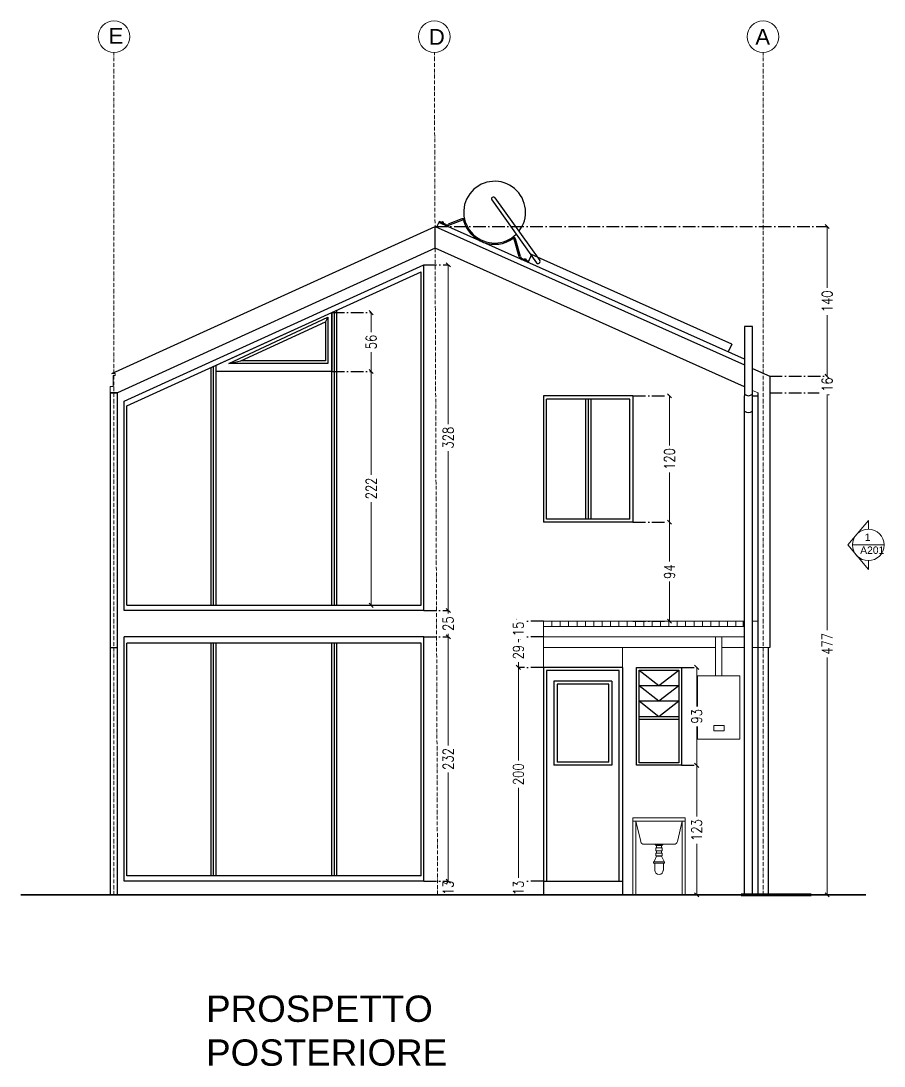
# Model space of a CAD drawing. Header units: centimetres. Extents: x 1059 to 7420, y -439 to 4439.
# Drawn here: x 6600 to 7420, y 3440 to 4432 of the extents above; entities that cross this region are included whole.
import ezdxf

# ---------------------------------------------------------------- set-up
doc = ezdxf.new("R2010")
doc.units = ezdxf.units.CM
doc.header["$MEASUREMENT"] = 0
doc.linetypes.add('ACAD_ISO10W100', pattern=[18, 12, -3, 0, -3])
doc.linetypes.add('AUSGEZOGEN', pattern=[0])
doc.layers.add('ARREDI', color=8, linetype='Continuous', lineweight=18)
for name, color, linetype in [('INFISSI', 4, 'Continuous'), ('NUMERAZIONE', 30, 'Continuous'), ('quote nuove', 2, 'Continuous'), ('STRUTTURA', 1, 'Continuous')]:
    doc.layers.add(name, color=color, linetype=linetype)
doc.layers.get('0').off()
doc.styles.add('E-ROMANS', font='romans.shx', dxfattribs={"width": 0.8})
doc.styles.get("Standard").update_dxf_attribs({"font": 'Arial.ttf'})
doc.dimstyles.new('Copia di 1', dxfattribs={"dimscale": 0.001, "dimtxt": 10000, "dimasz": 4000, "dimexe": 1.2, "dimexo": 1, "dimgap": 0.1, "dimtad": 0, "dimtoh": 1, "dimdec": 0, "dimzin": 0, "dimdsep": 46, "dimtxsty": 'E-ROMANS', "dimblk": 'OBLIQUE', "dimcen": 1.2, "dimclrd": 256, "dimclre": 256, "dimclrt": 256, "dimadec": 0, "dimazin": 0, "dimtfac": 1, "dimtdec": 0, "dimtmove": 1, "dimatfit": 3, "dimldrblk": 'OPEN90', "dimfxl": 1, "dimtfill": 1, "dimtolj": 1, "dimtzin": 0, "dimlwd": 0, "dimarcsym": 0})

# ---------------------------------------------------------------- blocks, each defined once
blk = doc.blocks.new('_Oblique')
at = {"color": 0, "linetype": 'ByBlock', "lineweight": -2}
blk.add_line((-0.5, -0.5), (0.5, 0.5), dxfattribs=at)
blk = doc.blocks.new('*D610')
at = {"layer": 'quote nuove', "linetype": 'ACAD_ISO10W100', "lineweight": -2, "transparency": 16777216}
for p, q in [((6982.69, 3615.36), (7005.92, 3615.36)), ((6982.69, 3602.27), (7005.92, 3602.27))]:
    blk.add_line(p, q, dxfattribs=at)
at = {"layer": 'quote nuove', "lineweight": 0, "transparency": 16777216}
for p, q in [((7005.92, 3615.36), (7005.92, 3614.72)), ((7005.92, 3602.27), (7005.92, 3602.91))]:
    blk.add_line(p, q, dxfattribs=at)
at = {"layer": 'quote nuove', "lineweight": 0, "transparency": 16777216, "xscale": 4, "yscale": 4, "zscale": 4}
for p, rotation in [((7005.92, 3615.36), 90), ((7005.92, 3602.27), 270)]:
    blk.add_blockref('_Oblique', p, dxfattribs=dict(at, rotation=rotation))
at = {"layer": 'quote nuove', "transparency": 16777216, "insert": (7005.92, 3608.81), "char_height": 10, "attachment_point": 5, "rotation": 90, "style": 'E-ROMANS', "bg_fill": 3, "box_fill_scale": 1.25, "bg_fill_color": 256, "bg_fill_true_color": 13158600, "bg_fill_transparency": 0}
blk.add_mtext('\\A1;13', dxfattribs=at)
blk = doc.blocks.new('_Open90')
at = {"color": 0, "linetype": 'ByBlock', "lineweight": -2}
for p, q in [((0, 0), (-1, 0)), ((-0.5, 0.5), (0, 0)), ((0, 0), (-0.5, -0.5))]:
    blk.add_line(p, q, dxfattribs=at)
blk = doc.blocks.new('*D546')
at = {"layer": 'quote nuove', "linetype": 'ACAD_ISO10W100', "lineweight": -2, "transparency": 16777216}
for p, q in [((6982.76, 3847.37), (7005.92, 3847.37)), ((6982.69, 3615.27), (7005.92, 3615.27))]:
    blk.add_line(p, q, dxfattribs=at)
at = {"layer": 'quote nuove', "lineweight": 0, "transparency": 16777216}
for p, q in [((7005.92, 3847.37), (7005.92, 3741.61)), ((7005.92, 3615.27), (7005.92, 3721.04))]:
    blk.add_line(p, q, dxfattribs=at)
at = {"layer": 'quote nuove', "lineweight": 0, "transparency": 16777216, "xscale": 4, "yscale": 4, "zscale": 4}
for p, rotation in [((7005.92, 3847.37), 90), ((7005.92, 3615.27), 270)]:
    blk.add_blockref('_Oblique', p, dxfattribs=dict(at, rotation=rotation))
at = {"layer": 'quote nuove', "transparency": 16777216, "insert": (7005.92, 3731.32), "char_height": 10, "attachment_point": 5, "rotation": 90, "style": 'E-ROMANS', "bg_fill": 3, "box_fill_scale": 1.25, "bg_fill_color": 256, "bg_fill_true_color": 13158600, "bg_fill_transparency": 0}
blk.add_mtext('\\A1;232', dxfattribs=at)
blk = doc.blocks.new('*D611')
at = {"layer": 'quote nuove', "linetype": 'ACAD_ISO10W100', "lineweight": -2, "transparency": 16777216}
for p, q in [((6982.77, 3872.36), (7005.92, 3872.36)), ((6982.76, 3847.36), (7005.92, 3847.36))]:
    blk.add_line(p, q, dxfattribs=at)
at = {"layer": 'quote nuove', "lineweight": 0, "transparency": 16777216}
for p, q in [((7005.92, 3872.36), (7005.92, 3866.33)), ((7005.92, 3847.36), (7005.92, 3853.38))]:
    blk.add_line(p, q, dxfattribs=at)
at = {"layer": 'quote nuove', "lineweight": 0, "transparency": 16777216, "xscale": 4, "yscale": 4, "zscale": 4}
for p, rotation in [((7005.92, 3872.36), 90), ((7005.92, 3847.36), 270)]:
    blk.add_blockref('_Oblique', p, dxfattribs=dict(at, rotation=rotation))
at = {"layer": 'quote nuove', "transparency": 16777216, "insert": (7005.92, 3859.86), "char_height": 10, "attachment_point": 5, "rotation": 90, "style": 'E-ROMANS', "bg_fill": 3, "box_fill_scale": 1.25, "bg_fill_color": 256, "bg_fill_true_color": 13158600, "bg_fill_transparency": 0}
blk.add_mtext('\\A1;25', dxfattribs=at)
blk = doc.blocks.new('*D612')
at = {"layer": 'quote nuove', "linetype": 'ACAD_ISO10W100', "lineweight": -2, "transparency": 16777216}
for p, q in [((6982.86, 4200.73), (7005.92, 4200.73)), ((6982.77, 3872.36), (7005.92, 3872.36))]:
    blk.add_line(p, q, dxfattribs=at)
at = {"layer": 'quote nuove', "lineweight": 0, "transparency": 16777216}
for p, q in [((7005.92, 4200.73), (7005.92, 4046.83)), ((7005.92, 3872.36), (7005.92, 4026.26))]:
    blk.add_line(p, q, dxfattribs=at)
at = {"layer": 'quote nuove', "lineweight": 0, "transparency": 16777216, "xscale": 4, "yscale": 4, "zscale": 4}
for p, rotation in [((7005.92, 4200.73), 90), ((7005.92, 3872.36), 270)]:
    blk.add_blockref('_Oblique', p, dxfattribs=dict(at, rotation=rotation))
at = {"layer": 'quote nuove', "transparency": 16777216, "insert": (7005.92, 4036.54), "char_height": 10, "attachment_point": 5, "rotation": 90, "style": 'E-ROMANS', "bg_fill": 3, "box_fill_scale": 1.25, "bg_fill_color": 256, "bg_fill_true_color": 13158600, "bg_fill_transparency": 0}
blk.add_mtext('\\A1;328', dxfattribs=at)
blk = doc.blocks.new('*D613')
at = {"layer": 'quote nuove', "linetype": 'ACAD_ISO10W100', "lineweight": -2, "transparency": 16777216}
for p, q in [((6895.34, 4099.38), (6932.68, 4099.38)), ((6895.27, 3877.3), (6932.68, 3877.3))]:
    blk.add_line(p, q, dxfattribs=at)
at = {"layer": 'quote nuove', "lineweight": 0, "transparency": 16777216}
for p, q in [((6932.68, 4099.38), (6932.68, 3998.63)), ((6932.68, 3877.3), (6932.68, 3978.05))]:
    blk.add_line(p, q, dxfattribs=at)
at = {"layer": 'quote nuove', "lineweight": 0, "transparency": 16777216, "xscale": 4, "yscale": 4, "zscale": 4}
for p, rotation in [((6932.68, 4099.38), 90), ((6932.68, 3877.3), 270)]:
    blk.add_blockref('_Oblique', p, dxfattribs=dict(at, rotation=rotation))
at = {"layer": 'quote nuove', "transparency": 16777216, "insert": (6932.68, 3988.34), "char_height": 10, "attachment_point": 5, "rotation": 90, "style": 'E-ROMANS', "bg_fill": 3, "box_fill_scale": 1.25, "bg_fill_color": 256, "bg_fill_true_color": 13158600, "bg_fill_transparency": 0}
blk.add_mtext('\\A1;222', dxfattribs=at)
blk = doc.blocks.new('*D614')
at = {"layer": 'quote nuove', "linetype": 'ACAD_ISO10W100', "lineweight": -2, "transparency": 16777216}
for p, q in [((6895.34, 4155.4), (6932.68, 4155.4)), ((6895.34, 4099.38), (6932.68, 4099.38))]:
    blk.add_line(p, q, dxfattribs=at)
at = {"layer": 'quote nuove', "lineweight": 0, "transparency": 16777216}
for p, q in [((6932.68, 4155.4), (6932.68, 4133.86)), ((6932.68, 4099.38), (6932.68, 4120.91))]:
    blk.add_line(p, q, dxfattribs=at)
at = {"layer": 'quote nuove', "lineweight": 0, "transparency": 16777216, "xscale": 4, "yscale": 4, "zscale": 4}
for p, rotation in [((6932.68, 4155.4), 90), ((6932.68, 4099.38), 270)]:
    blk.add_blockref('_Oblique', p, dxfattribs=dict(at, rotation=rotation))
at = {"layer": 'quote nuove', "transparency": 16777216, "insert": (6932.68, 4127.39), "char_height": 10, "attachment_point": 5, "rotation": 90, "style": 'E-ROMANS', "bg_fill": 3, "box_fill_scale": 1.25, "bg_fill_color": 256, "bg_fill_true_color": 13158600, "bg_fill_transparency": 0}
blk.add_mtext('\\A1;56', dxfattribs=at)
blk = doc.blocks.new('*D615')
at = {"layer": 'quote nuove', "linetype": 'ACAD_ISO10W100', "lineweight": -2, "transparency": 16777216}
for p, q in [((7227.37, 3725.27), (7241.96, 3725.27)), ((7228.12, 3602.27), (7241.96, 3602.27))]:
    blk.add_line(p, q, dxfattribs=at)
at = {"layer": 'quote nuove', "lineweight": 0, "transparency": 16777216}
for p, q in [((7241.96, 3725.27), (7241.96, 3673.49)), ((7241.96, 3602.27), (7241.96, 3654.06))]:
    blk.add_line(p, q, dxfattribs=at)
at = {"layer": 'quote nuove', "lineweight": 0, "transparency": 16777216, "xscale": 4, "yscale": 4, "zscale": 4}
for p, rotation in [((7241.96, 3725.27), 90), ((7241.96, 3602.27), 270)]:
    blk.add_blockref('_Oblique', p, dxfattribs=dict(at, rotation=rotation))
at = {"layer": 'quote nuove', "transparency": 16777216, "insert": (7241.96, 3663.77), "char_height": 10, "attachment_point": 5, "rotation": 90, "style": 'E-ROMANS', "bg_fill": 3, "box_fill_scale": 1.25, "bg_fill_color": 256, "bg_fill_true_color": 13158600, "bg_fill_transparency": 0}
blk.add_mtext('\\A1;123', dxfattribs=at)
blk = doc.blocks.new('*D616')
at = {"layer": 'quote nuove', "linetype": 'ACAD_ISO10W100', "lineweight": -2, "transparency": 16777216}
for p, q in [((7227.37, 3818.27), (7241.96, 3818.27)), ((7227.37, 3725.27), (7241.96, 3725.27))]:
    blk.add_line(p, q, dxfattribs=at)
at = {"layer": 'quote nuove', "lineweight": 0, "transparency": 16777216}
for p, q in [((7241.96, 3818.27), (7241.96, 3778.25)), ((7241.96, 3725.27), (7241.96, 3765.3))]:
    blk.add_line(p, q, dxfattribs=at)
at = {"layer": 'quote nuove', "lineweight": 0, "transparency": 16777216, "xscale": 4, "yscale": 4, "zscale": 4}
for p, rotation in [((7241.96, 3818.27), 90), ((7241.96, 3725.27), 270)]:
    blk.add_blockref('_Oblique', p, dxfattribs=dict(at, rotation=rotation))
at = {"layer": 'quote nuove', "transparency": 16777216, "insert": (7241.96, 3771.77), "char_height": 10, "attachment_point": 5, "rotation": 90, "style": 'E-ROMANS', "bg_fill": 3, "box_fill_scale": 1.25, "bg_fill_color": 256, "bg_fill_true_color": 13158600, "bg_fill_transparency": 0}
blk.add_mtext('\\A1;93', dxfattribs=at)
blk = doc.blocks.new('*D617')
at = {"layer": 'quote nuove', "linetype": 'ACAD_ISO10W100', "lineweight": -2, "transparency": 16777216}
for p, q in [((7096.37, 3818.27), (7072.54, 3818.27)), ((7096.37, 3615.27), (7072.54, 3615.27))]:
    blk.add_line(p, q, dxfattribs=at)
at = {"layer": 'quote nuove', "lineweight": 0, "transparency": 16777216}
for p, q in [((7072.54, 3818.27), (7072.54, 3727.06)), ((7072.54, 3615.27), (7072.54, 3706.49))]:
    blk.add_line(p, q, dxfattribs=at)
at = {"layer": 'quote nuove', "lineweight": 0, "transparency": 16777216, "xscale": 4, "yscale": 4, "zscale": 4}
for p, rotation in [((7072.54, 3818.27), 90), ((7072.54, 3615.27), 270)]:
    blk.add_blockref('_Oblique', p, dxfattribs=dict(at, rotation=rotation))
at = {"layer": 'quote nuove', "transparency": 16777216, "insert": (7072.54, 3716.77), "char_height": 10, "attachment_point": 5, "rotation": 90, "style": 'E-ROMANS', "bg_fill": 3, "box_fill_scale": 1.25, "bg_fill_color": 256, "bg_fill_true_color": 13158600, "bg_fill_transparency": 0}
blk.add_mtext('\\A1;200', dxfattribs=at)
blk = doc.blocks.new('*D618')
at = {"layer": 'quote nuove', "linetype": 'ACAD_ISO10W100', "lineweight": -2, "transparency": 16777216}
for p, q in [((7096.37, 3615.27), (7072.54, 3615.27)), ((6998.37, 3602.27), (7072.54, 3602.27))]:
    blk.add_line(p, q, dxfattribs=at)
at = {"layer": 'quote nuove', "lineweight": 0, "transparency": 16777216}
for p, q in [((7072.54, 3615.27), (7072.54, 3614.68)), ((7072.54, 3602.27), (7072.54, 3602.87))]:
    blk.add_line(p, q, dxfattribs=at)
at = {"layer": 'quote nuove', "lineweight": 0, "transparency": 16777216, "xscale": 4, "yscale": 4, "zscale": 4}
for p, rotation in [((7072.54, 3615.27), 90), ((7072.54, 3602.27), 270)]:
    blk.add_blockref('_Oblique', p, dxfattribs=dict(at, rotation=rotation))
at = {"layer": 'quote nuove', "transparency": 16777216, "insert": (7072.54, 3608.77), "char_height": 10, "attachment_point": 5, "rotation": 90, "style": 'E-ROMANS', "bg_fill": 3, "box_fill_scale": 1.25, "bg_fill_color": 256, "bg_fill_true_color": 13158600, "bg_fill_transparency": 0}
blk.add_mtext('\\A1;13', dxfattribs=at)
blk = doc.blocks.new('*D547')
at = {"layer": 'quote nuove', "linetype": 'ACAD_ISO10W100', "lineweight": -2, "transparency": 16777216}
for p, q in [((7311.25, 4078.99), (7365.88, 4078.99)), ((7300.19, 3602.27), (7365.88, 3602.27))]:
    blk.add_line(p, q, dxfattribs=at)
at = {"layer": 'quote nuove', "lineweight": 0, "transparency": 16777216}
for p, q in [((7365.88, 4078.99), (7365.88, 3850.92)), ((7365.88, 3602.27), (7365.88, 3830.34))]:
    blk.add_line(p, q, dxfattribs=at)
at = {"layer": 'quote nuove', "lineweight": 0, "transparency": 16777216, "xscale": 4, "yscale": 4, "zscale": 4}
for p, rotation in [((7365.88, 4078.99), 90), ((7365.88, 3602.27), 270)]:
    blk.add_blockref('_Oblique', p, dxfattribs=dict(at, rotation=rotation))
at = {"layer": 'quote nuove', "transparency": 16777216, "insert": (7365.88, 3840.63), "char_height": 10, "attachment_point": 5, "rotation": 90, "style": 'E-ROMANS', "bg_fill": 3, "box_fill_scale": 1.25, "bg_fill_color": 256, "bg_fill_true_color": 13158600, "bg_fill_transparency": 0}
blk.add_mtext('\\A1;477', dxfattribs=at)
blk = doc.blocks.new('*D548')
at = {"layer": 'quote nuove', "linetype": 'ACAD_ISO10W100', "lineweight": -2, "transparency": 16777216}
for p, q in [((7311.24, 4094.88), (7365.88, 4094.88)), ((7311.25, 4078.99), (7365.88, 4078.99))]:
    blk.add_line(p, q, dxfattribs=at)
at = {"layer": 'quote nuove', "lineweight": 0, "transparency": 16777216}
for p, q in [((7365.88, 4094.88), (7365.88, 4092.84)), ((7365.88, 4078.99), (7365.88, 4081.03))]:
    blk.add_line(p, q, dxfattribs=at)
at = {"layer": 'quote nuove', "lineweight": 0, "transparency": 16777216, "xscale": 4, "yscale": 4, "zscale": 4}
for p, rotation in [((7365.88, 4094.88), 90), ((7365.88, 4078.99), 270)]:
    blk.add_blockref('_Oblique', p, dxfattribs=dict(at, rotation=rotation))
at = {"layer": 'quote nuove', "transparency": 16777216, "insert": (7365.88, 4086.94), "char_height": 10, "attachment_point": 5, "rotation": 90, "style": 'E-ROMANS', "bg_fill": 3, "box_fill_scale": 1.25, "bg_fill_color": 256, "bg_fill_true_color": 13158600, "bg_fill_transparency": 0}
blk.add_mtext('\\A1;16', dxfattribs=at)
blk = doc.blocks.new('*D619')
at = {"layer": 'quote nuove', "linetype": 'ACAD_ISO10W100', "lineweight": -2, "transparency": 16777216}
for p, q in [((6993.37, 4237.18), (7365.88, 4237.18)), ((7311.24, 4094.88), (7365.88, 4094.88))]:
    blk.add_line(p, q, dxfattribs=at)
at = {"layer": 'quote nuove', "lineweight": 0, "transparency": 16777216}
for p, q in [((7365.88, 4237.18), (7365.88, 4175.75)), ((7365.88, 4094.88), (7365.88, 4156.32))]:
    blk.add_line(p, q, dxfattribs=at)
at = {"layer": 'quote nuove', "lineweight": 0, "transparency": 16777216, "xscale": 4, "yscale": 4, "zscale": 4}
for p, rotation in [((7365.88, 4237.18), 90), ((7365.88, 4094.88), 270)]:
    blk.add_blockref('_Oblique', p, dxfattribs=dict(at, rotation=rotation))
at = {"layer": 'quote nuove', "transparency": 16777216, "insert": (7365.88, 4166.03), "char_height": 10, "attachment_point": 5, "rotation": 90, "style": 'E-ROMANS', "bg_fill": 3, "box_fill_scale": 1.25, "bg_fill_color": 256, "bg_fill_true_color": 13158600, "bg_fill_transparency": 0}
blk.add_mtext('\\A1;140', dxfattribs=at)
blk = doc.blocks.new('*D620')
at = {"layer": 'quote nuove', "linetype": 'ACAD_ISO10W100', "lineweight": -2, "transparency": 16777216}
for p, q in [((7096.37, 3847.27), (7072.54, 3847.27)), ((7096.37, 3818.27), (7072.54, 3818.27))]:
    blk.add_line(p, q, dxfattribs=at)
at = {"layer": 'quote nuove', "lineweight": 0, "transparency": 16777216}
for p, q in [((7072.54, 3847.27), (7072.54, 3839.06)), ((7072.54, 3818.27), (7072.54, 3826.49))]:
    blk.add_line(p, q, dxfattribs=at)
at = {"layer": 'quote nuove', "lineweight": 0, "transparency": 16777216, "xscale": 4, "yscale": 4, "zscale": 4}
for p, rotation in [((7072.54, 3847.27), 90), ((7072.54, 3818.27), 270)]:
    blk.add_blockref('_Oblique', p, dxfattribs=dict(at, rotation=rotation))
at = {"layer": 'quote nuove', "transparency": 16777216, "insert": (7072.54, 3832.77), "char_height": 10, "attachment_point": 5, "rotation": 90, "style": 'E-ROMANS', "bg_fill": 3, "box_fill_scale": 1.25, "bg_fill_color": 256, "bg_fill_true_color": 13158600, "bg_fill_transparency": 0}
blk.add_mtext('\\A1;29', dxfattribs=at)
blk = doc.blocks.new('*D549')
at = {"layer": 'quote nuove', "linetype": 'ACAD_ISO10W100', "lineweight": -2, "transparency": 16777216}
for p, q in [((7096.37, 3862.27), (7072.54, 3862.27)), ((7096.37, 3847.27), (7072.54, 3847.27))]:
    blk.add_line(p, q, dxfattribs=at)
at = {"layer": 'quote nuove', "lineweight": 0, "transparency": 16777216}
for p, q in [((7072.54, 3862.27), (7072.54, 3860.68)), ((7072.54, 3847.27), (7072.54, 3848.87))]:
    blk.add_line(p, q, dxfattribs=at)
at = {"layer": 'quote nuove', "lineweight": 0, "transparency": 16777216, "xscale": 4, "yscale": 4, "zscale": 4}
for p, rotation in [((7072.54, 3862.27), 90), ((7072.54, 3847.27), 270)]:
    blk.add_blockref('_Oblique', p, dxfattribs=dict(at, rotation=rotation))
at = {"layer": 'quote nuove', "transparency": 16777216, "insert": (7072.54, 3854.77), "char_height": 10, "attachment_point": 5, "rotation": 90, "style": 'E-ROMANS', "bg_fill": 3, "box_fill_scale": 1.25, "bg_fill_color": 256, "bg_fill_true_color": 13158600, "bg_fill_transparency": 0}
blk.add_mtext('\\A1;15', dxfattribs=at)
blk = doc.blocks.new('*D621')
at = {"layer": 'quote nuove', "linetype": 'ACAD_ISO10W100', "lineweight": -2, "transparency": 16777216}
for p, q in [((7181.37, 4076.27), (7216.04, 4076.27)), ((7181.37, 3956.27), (7216.04, 3956.27))]:
    blk.add_line(p, q, dxfattribs=at)
at = {"layer": 'quote nuove', "lineweight": 0, "transparency": 16777216}
for p, q in [((7216.04, 4076.27), (7216.04, 4025.99)), ((7216.04, 3956.27), (7216.04, 4006.56))]:
    blk.add_line(p, q, dxfattribs=at)
at = {"layer": 'quote nuove', "lineweight": 0, "transparency": 16777216, "xscale": 4, "yscale": 4, "zscale": 4}
for p, rotation in [((7216.04, 4076.27), 90), ((7216.04, 3956.27), 270)]:
    blk.add_blockref('_Oblique', p, dxfattribs=dict(at, rotation=rotation))
at = {"layer": 'quote nuove', "transparency": 16777216, "insert": (7216.04, 4016.27), "char_height": 10, "attachment_point": 5, "rotation": 90, "style": 'E-ROMANS', "bg_fill": 3, "box_fill_scale": 1.25, "bg_fill_color": 256, "bg_fill_true_color": 13158600, "bg_fill_transparency": 0}
blk.add_mtext('\\A1;120', dxfattribs=at)
blk = doc.blocks.new('*D550')
at = {"layer": 'quote nuove', "linetype": 'ACAD_ISO10W100', "lineweight": -2, "transparency": 16777216}
for p, q in [((7181.37, 3956.27), (7216.04, 3956.27)), ((7181.37, 3862.27), (7216.04, 3862.27))]:
    blk.add_line(p, q, dxfattribs=at)
at = {"layer": 'quote nuove', "lineweight": 0, "transparency": 16777216}
for p, q in [((7216.04, 3956.27), (7216.04, 3915.94)), ((7216.04, 3862.27), (7216.04, 3902.61))]:
    blk.add_line(p, q, dxfattribs=at)
at = {"layer": 'quote nuove', "lineweight": 0, "transparency": 16777216, "xscale": 4, "yscale": 4, "zscale": 4}
for p, rotation in [((7216.04, 3956.27), 90), ((7216.04, 3862.27), 270)]:
    blk.add_blockref('_Oblique', p, dxfattribs=dict(at, rotation=rotation))
at = {"layer": 'quote nuove', "transparency": 16777216, "insert": (7216.04, 3909.27), "char_height": 10, "attachment_point": 5, "rotation": 90, "style": 'E-ROMANS', "bg_fill": 3, "box_fill_scale": 1.25, "bg_fill_color": 256, "bg_fill_true_color": 13158600, "bg_fill_transparency": 0}
blk.add_mtext('\\A1;94', dxfattribs=at)

msp = doc.modelspace()

# ---------------------------------------------------------------- hatches: boundary and pattern name
at = {"layer": 'ARREDI'}
h = msp.add_hatch(dxfattribs=at)
h.set_pattern_fill('LINE', color=256, scale=2.5, angle=270, style=0)
h.set_pattern_definition([(90, (53054.6145, 1118.841), (-7.9375, 2e-15), [])])
h.paths.add_polyline_path([(7286.01, 3862.27), (7096.37, 3862.27), (7096.37, 3857.27), (7286.01, 3857.27)])

# ---------------------------------------------------------------- linework, layer by layer
for p, q in [((6689.63, 4097.47), (6686.54, 4097.47)), ((6687.54, 4085.15), (6687.54, 4095.48)), ((6687.54, 4095.48), (6689.63, 4095.48)), ((6689.63, 4095.48), (6689.63, 4097.47)), ((6684.82, 4085.1), (6687.54, 4085.15)), ((6684.82, 4079.28), (6684.82, 4085.1)), ((6691.88, 4079.28), (6684.82, 4079.28)), ((7096.37, 3862.27), (7287.43, 3862.27)), ((7286.01, 3857.27), (7286.01, 3862.27)), ((7294.93, 3862.27), (7300.17, 3862.27)), ((7096.37, 3847.27), (7096.37, 3837.27)), ((7259.79, 3842.27), (7259.79, 3847.27)), ((7265.79, 3842.27), (7265.79, 3847.27)), ((7259.79, 3837.27), (7096.37, 3837.27)), ((7096.37, 3818.27), (7096.37, 3837.27)), ((7171.37, 3818.27), (7171.37, 3837.27)), ((7287.43, 3837.27), (7265.79, 3837.27)), ((7311.27, 3837.27), (7294.93, 3837.27)), ((7181.12, 3674.77), (7181.12, 3672.77)), ((7181.12, 3674.77), (7181.12, 3602.27)), ((7230.62, 3675.27), (7181.62, 3675.27)), ((7231.12, 3674.77), (7231.12, 3602.27)), ((7230.62, 3672.27), (7181.62, 3672.27)), ((7184.12, 3672.27), (7188.71, 3652.78)), ((7184.12, 3672.27), (7184.12, 3602.27)), ((7228.12, 3672.27), (7223.54, 3652.78)), ((7228.12, 3672.27), (7228.12, 3602.27)), ((7220.58, 3650.27), (7191.66, 3650.27)), ((7203.64, 3647.05), (7203.64, 3649.01)), ((7208.64, 3647.05), (7208.64, 3649.01)), ((7203.64, 3641.7), (7203.64, 3644.01)), ((7203.64, 3639.09), (7203.64, 3639.27)), ((7208.64, 3639.09), (7203.64, 3639.09)), ((7208.64, 3641.7), (7208.64, 3644.01)), ((7208.64, 3639.09), (7208.64, 3639.27)), ((7202.05, 3632.27), (7202.05, 3625.75)), ((7210.24, 3632.27), (7210.24, 3625.75)), ((7181.12, 3602.27), (7171.37, 3602.27)), ((7228.12, 3602.27), (7184.12, 3602.27)), ((7287.43, 3602.27), (7231.12, 3602.27)), ((7296.87, 3602.27), (7294.93, 3602.27))]:
    msp.add_line(p, q, dxfattribs=at)
for points in [[(7259.79, 3810.27), (7259.79, 3842.27)], [(7265.79, 3810.27), (7265.79, 3842.27)], [(7242.79, 3810.27), (7282.79, 3810.27), (7282.79, 3750.27), (7242.79, 3750.27), (7242.79, 3810.27)], [(7258.06, 3763.12), (7268.06, 3763.12), (7268.06, 3758.12), (7258.06, 3758.12), (7258.06, 3763.12)], [(7202.94, 3649.7), (7203.24, 3649.01), (7206.14, 3649.01)], [(7209.34, 3649.7), (7209.05, 3649.01), (7206.14, 3649.01)], [(7203.64, 3639.09), (7201.4, 3633.94), (7201.4, 3633.46), (7201.4, 3633.46)], [(7208.64, 3639.09), (7210.88, 3633.94), (7210.88, 3633.46), (7210.88, 3633.46)]]:
    msp.add_lwpolyline(points, dxfattribs=at)
for points in [[(7209.88, 3650.27), (7202.4, 3650.27), (7202.4, 3649.7), (7209.88, 3649.7)], [(7209.2, 3647.05), (7203.09, 3647.05), (7203.09, 3644.01), (7209.2, 3644.01)], [(7209.2, 3641.7), (7203.09, 3641.7), (7203.09, 3639.27), (7209.2, 3639.27)], [(7211.24, 3633.46), (7201.05, 3633.46), (7201.05, 3632.27), (7211.24, 3632.27)]]:
    msp.add_lwpolyline(points, close=True, dxfattribs=at)
for centre, radius, start, end in [((7004.67, 4242.13), 4.14, 245.88988, 290.88988), ((7004.67, 4242.13), 2.98, 245.88988, 290.88988), ((7181.62, 3674.77), 0.5, 90, 180), ((7230.62, 3674.77), 0.5, 0, 90), ((7181.62, 3672.77), 0.5, 180, 270), ((7230.62, 3672.77), 0.5, 270, 0), ((7191.66, 3653.27), 3, 189.46232, 270), ((7220.58, 3653.27), 3, 270, 350.53768), ((7206.14, 3625.75), 4.09, 180, 0)]:
    msp.add_arc(centre, radius, start, end, dxfattribs=at)
at = {"layer": 'INFISSI', "color": 4, "lineweight": -2}
for p, q in [((6698, 4071.1), (6982.86, 4200.73)), ((6982.77, 3872.36), (6982.86, 4200.73)), ((6700.5, 4066.75), (6980.19, 4194.01)), ((6980.19, 3877.28), (6980.19, 4194.02)), ((6895.33, 3877.3), (6895.33, 4155.41)), ((6897.76, 3877.3), (6897.76, 4156.51)), ((6900.19, 3877.3), (6900.19, 4157.62)), ((6780.7, 3877.33), (6780.7, 4103.24)), ((6783, 3877.33), (6783, 4104.29)), ((6785.56, 3877.33), (6785.56, 4105.45)), ((6698, 3872.36), (6698, 4071.1)), ((6700.5, 3877.36), (6700.5, 4066.75)), ((6698, 3872.36), (6698, 3877.36)), ((6700.5, 3877.36), (6980.19, 3877.28)), ((6982.77, 3872.36), (6698, 3872.36)), ((6698, 3615.36), (6698, 3847.36)), ((6982.76, 3847.36), (6698, 3847.36)), ((6982.69, 3615.36), (6982.76, 3847.36)), ((6980.19, 3841.44), (6700.5, 3841.44)), ((6700.5, 3620.36), (6700.5, 3841.44)), ((6780.7, 3620.36), (6780.7, 3841.44)), ((6783, 3620.36), (6783, 3841.44)), ((6785.56, 3620.36), (6785.56, 3841.44)), ((6895.33, 3620.36), (6895.33, 3841.44)), ((6897.76, 3620.36), (6897.76, 3841.44)), ((6900.19, 3620.36), (6900.19, 3841.44)), ((6980.19, 3620.36), (6980.19, 3841.44)), ((6900.19, 3620.36), (6895.33, 3620.36))]:
    msp.add_line(p, q, dxfattribs=at)
at = {"layer": 'INFISSI', "linetype": 'AUSGEZOGEN'}
for p, q in [((6780.7, 4103.24), (6895.33, 4155.4)), ((6797.61, 4107), (6891.68, 4151.13)), ((6891.68, 4151.13), (6891.68, 4107.03)), ((6895.33, 4155.4), (6895.33, 4099.38)), ((6809.03, 4109.47), (6889.24, 4146.51)), ((6889.24, 4146.51), (6889.24, 4109.47)), ((6891.68, 4107.03), (6797.61, 4107)), ((6889.24, 4109.47), (6809.03, 4109.47))]:
    msp.add_line(p, q, dxfattribs=at)
at = {"layer": 'INFISSI'}
for p, q in [((6891.68, 4151.13), (6889.24, 4146.51)), ((6797.61, 4107), (6809.03, 4109.47)), ((6895.33, 4099.38), (6785.56, 4099.38)), ((7171.37, 3818.27), (7171.37, 3602.27)), ((7161.37, 3805.27), (7106.37, 3805.27)), ((7106.37, 3805.27), (7106.37, 3725.27)), ((7161.37, 3805.27), (7161.37, 3725.27)), ((7158.37, 3802.27), (7109.37, 3802.27)), ((7109.37, 3802.27), (7109.37, 3728.27)), ((7158.37, 3728.27), (7158.37, 3802.27)), ((7161.37, 3725.27), (7106.37, 3725.27)), ((7158.37, 3728.27), (7109.37, 3728.27)), ((7096.37, 3717.27), (7096.37, 3602.27)), ((7096.37, 3615.27), (7171.37, 3615.27))]:
    msp.add_line(p, q, dxfattribs=at)
at = {"layer": 'INFISSI', "color": 4}
for p, q in [((7181.37, 4076.27), (7096.37, 4076.27)), ((7096.37, 4076.27), (7096.37, 3956.27)), ((7178.37, 4073.27), (7099.37, 4073.27)), ((7099.37, 3959.27), (7099.37, 4073.27)), ((7136.37, 4073.27), (7136.37, 3959.27)), ((7138.87, 4073.27), (7138.87, 3959.27)), ((7141.37, 4073.27), (7141.37, 3959.27)), ((7178.37, 3959.27), (7178.37, 4073.27)), ((7181.37, 4076.27), (7181.37, 3956.27)), ((7181.37, 3956.27), (7096.37, 3956.27)), ((7178.37, 3959.27), (7099.37, 3959.27)), ((6982.69, 3615.27), (6698, 3615.27)), ((6980.19, 3620.36), (6700.5, 3620.36))]:
    msp.add_line(p, q, dxfattribs=at)
at = {"layer": 'INFISSI'}
for points in [[(7171.37, 3818.27), (7171.37, 3818.27), (7096.37, 3818.27), (7096.37, 3615.27)], [(7168.37, 3615.27), (7168.37, 3815.27), (7099.37, 3815.27), (7099.37, 3615.27)]]:
    msp.add_lwpolyline(points, dxfattribs=at)
at = {"layer": 'INFISSI', "color": 4}
for points in [[(7184.87, 3725.27), (7184.87, 3818.27), (7227.37, 3818.27), (7227.37, 3725.27)], [(7187.37, 3727.77), (7187.37, 3815.77), (7224.87, 3815.77), (7224.87, 3727.77)]]:
    msp.add_lwpolyline(points, close=True, dxfattribs=at)
for points in [[(7187.37, 3815.77), (7206.12, 3801.11), (7224.87, 3815.77)], [(7187.37, 3801.11), (7224.87, 3801.11)], [(7187.37, 3801.11), (7206.12, 3786.44), (7224.87, 3801.11)], [(7187.37, 3786.44), (7224.87, 3786.44)], [(7187.37, 3786.44), (7206.12, 3771.77), (7224.87, 3786.44)], [(7187.37, 3771.77), (7224.87, 3771.77)], [(7187.37, 3769.27), (7224.87, 3769.27)]]:
    msp.add_lwpolyline(points, dxfattribs=at)
at = {"layer": 'NUMERAZIONE', "lineweight": 0}
for p, q in [((7385.58, 3934.69), (7404.98, 3957.93)), ((7404.98, 3957.93), (7404.98, 3949.64)), ((7385.58, 3934.69), (7404.98, 3911.45)), ((7390.02, 3934.69), (7419.93, 3934.69)), ((7404.98, 3911.45), (7404.98, 3919.74))]:
    msp.add_line(p, q, dxfattribs=at)
msp.add_circle((7404.98, 3934.69), 14.95, dxfattribs=at)
at = {"layer": 'quote nuove', "color": 253, "linetype": 'ACAD_ISO10W100', "lineweight": 0, "ltscale": 0.3}
msp.add_line((6688.37, 3602.27), (6688.37, 4402.48), dxfattribs=at)
at = {"layer": 'quote nuove', "color": 253, "lineweight": 0}
for centre in [(6688.37, 4417.48), (6992.74, 4417.48), (7304.95, 4417.48)]:
    msp.add_circle(centre, 15, dxfattribs=at)
at = {"layer": 'STRUTTURA'}
for p, q in [((7047.26, 4262.34), (7089.91, 4202.73)), ((7050.14, 4264.44), (7092.8, 4204.82)), ((6997.35, 4242.15), (6996.87, 4241.09)), ((6997.35, 4242.15), (7003.46, 4239.42)), ((6999.96, 4241.72), (6999.71, 4241.15)), ((7000.26, 4241.59), (7000, 4241.02)), ((7001.37, 4241.15), (7000.03, 4241.75)), ((7000.84, 4240.64), (7001.1, 4241.22)), ((7001.14, 4240.51), (7001.4, 4241.08)), ((7018.93, 4244.39), (7005.73, 4239.35)), ((7019.35, 4243.31), (7006.15, 4238.27)), ((7073.38, 4208.47), (7068.61, 4225.24)), ((7074.49, 4208.79), (7069.74, 4225.54)), ((7076.14, 4206.89), (7082.18, 4204.18)), ((7078.72, 4206.48), (7078.46, 4205.91)), ((7079.02, 4206.34), (7078.76, 4205.77)), ((7080.13, 4205.91), (7078.79, 4206.5)), ((7079.6, 4205.4), (7079.86, 4205.97)), ((7079.9, 4205.26), (7080.16, 4205.83)), ((7082.18, 4204.18), (7081.71, 4203.13)), ((7294.93, 4076.27), (7300.17, 4076.27))]:
    msp.add_line(p, q, dxfattribs=at)
at = {"layer": 'STRUTTURA', "color": 0}
for p, q in [((6993.44, 4216.56), (6993.37, 4237.18)), ((6684.82, 4079.28), (6691.93, 4079.28)), ((6684.82, 4079.28), (6691.88, 4079.28)), ((6684.82, 3837.27), (6691.88, 3837.27))]:
    msp.add_line(p, q, dxfattribs=at)
at = {"layer": 'STRUTTURA', "color": 0, "lineweight": 100}
msp.add_line((7284.18, 3602.27), (7350.58, 3602.27), dxfattribs=at)
at = {"layer": 'STRUTTURA'}
for points in [[(6996.87, 4241.09), (6994.83, 4236.53)], [(7287.43, 4111.06), (6996.87, 4241.09)], [(7084.97, 4210.43), (7081.71, 4203.13)], [(7275.2, 4125.29), (7084.97, 4210.43)], [(7294.93, 4076.27), (7294.93, 4102.23), (7294.93, 4142.23), (7287.43, 4142.23), (7287.43, 4076.27)], [(7275.2, 4125.29), (7271.94, 4117.99)], [(7287.43, 3602.27), (7287.43, 4076.27)], [(7294.93, 3602.27), (7294.93, 4076.27)]]:
    msp.add_lwpolyline(points, dxfattribs=at)
msp.add_lwpolyline([(6691.93, 4079.28), (6684.82, 4079.28), (6684.82, 3602.27), (6691.93, 3602.27)], close=True, dxfattribs=at)
for centre, radius, start, end in [((7050, 4250.75), 29.36, 321.56273, 314.43162), ((7048.69, 4263.4), 1.78, 35.28159, 216.49816), ((6999.75, 4241.13), 0.0537, 155.88988, 245.88988), ((6999.96, 4241.04), 0.0537, 245.88988, 335.88988), ((7000.01, 4241.7), 0.0537, 65.88988, 155.88988), ((7000.05, 4241), 0.0537, 155.88988, 245.88988), ((7000.21, 4241.61), 0.0537, 335.88988, 65.88988), ((7000.31, 4241.57), 0.0537, 65.88988, 155.88988), ((7000.79, 4240.67), 0.0537, 245.88988, 335.88988), ((7000.89, 4240.62), 0.0537, 155.88988, 245.88988), ((7001.05, 4241.24), 0.0537, 335.88988, 65.88988), ((7001.09, 4240.53), 0.0537, 245.88988, 335.88988), ((7001.15, 4241.19), 0.0537, 65.88988, 155.88988), ((7001.35, 4241.1), 0.0537, 335.88988, 65.88988), ((7019.68, 4242.44), 2.08, 19.80493, 110.88988), ((7019.68, 4242.44), 0.927, 22.56824, 110.86066), ((7050, 4250.75), 30.52, 195.11438, 304.64968), ((7067.78, 4224.83), 2.08, 20.00847, 120.11059), ((7067.78, 4224.83), 0.926, 26.37705, 117.69172), ((7077.36, 4209.6), 4.14, 195.88988, 245.88988), ((7077.36, 4209.6), 2.98, 195.88988, 245.88988), ((7078.51, 4205.88), 0.0537, 155.88988, 245.88988), ((7078.71, 4205.79), 0.0537, 245.88988, 335.88988), ((7078.77, 4206.46), 0.0537, 65.88988, 155.88988), ((7078.81, 4205.75), 0.0537, 155.88988, 245.88988), ((7078.97, 4206.37), 0.0537, 335.88988, 65.88988), ((7079.07, 4206.32), 0.0537, 65.88988, 155.88988), ((7079.55, 4205.42), 0.0537, 245.88988, 335.88988), ((7079.65, 4205.37), 0.0537, 155.88988, 245.88988), ((7079.81, 4205.99), 0.0537, 335.88988, 65.88988), ((7079.85, 4205.28), 0.0537, 245.88988, 335.88988), ((7079.91, 4205.95), 0.0537, 65.88988, 155.88988), ((7080.11, 4205.86), 0.0537, 335.88988, 65.88988), ((7091.36, 4203.77), 1.78, 214.92001, 35.88988), ((7291.18, 4082.34), 5.89, 230.43491, 309.56509), ((7291.18, 4066.24), 5.89, 230.43491, 309.56509)]:
    msp.add_arc(centre, radius, start, end, dxfattribs=at)

# ---------------------------------------------------------------- texts
at = {"layer": 'NUMERAZIONE', "lineweight": 0, "char_height": 7}
for s, insert, attachment_point in [(' 1', (7398.85, 3945.48), 1), ('\\pt7,14;A201\\P', (7420.09, 3933.18), 3)]:
    msp.add_mtext_dynamic_manual_height_columns(s, width=18.8196, gutter_width=12.5, heights=[0], dxfattribs=dict(at, insert=insert, attachment_point=attachment_point))
at = {"layer": 'quote nuove', "color": 253, "lineweight": 0, "char_height": 15, "attachment_point": 1}
for s, insert in [('E', (6683.27, 4425.88)), ('D', (6987.51, 4424.75)), ('A', (7297.63, 4424.87))]:
    msp.add_mtext_dynamic_manual_height_columns(s, width=15.1923, gutter_width=12.5, heights=[0], dxfattribs=dict(at, insert=insert))
at = {"layer": 'STRUTTURA', "ltscale": 0.1, "insert": (6775.94, 3506.57), "char_height": 25, "attachment_point": 1}
msp.add_mtext_dynamic_manual_height_columns('PROSPETTO POSTERIORE', width=23.9932, gutter_width=12.5, heights=[0], dxfattribs=at)

# ---------------------------------------------------------------- next in the draw order: dimensions: what is measured, and where the dimension line sits
at = {"layer": 'quote nuove'}
for base, p1, p2, picture, middle in [((6932.68, 3877.3), (6895.33, 4099.38), (6895.27, 3877.3), '*D613', (6932.68, 3988.34)), ((7365.88, 3602.27), (7311.25, 4078.99), (7300.19, 3602.27), '*D547', (7365.88, 3840.63)), ((7216.04, 3956.27), (7181.37, 4076.27), (7181.37, 3956.27), '*D621', (7216.04, 4016.27)), ((7241.96, 3602.27), (7227.37, 3725.27), (7228.12, 3602.27), '*D615', (7241.96, 3663.77)), ((7005.92, 3602.27), (6982.69, 3615.36), (6982.69, 3602.27), '*D610', (7005.92, 3608.81))]:
    dim = msp.add_linear_dim(base=base, p1=p1, p2=p2, angle=90, dimstyle='Copia di 1', dxfattribs=at)
    dim.commit()
    dim.dimension.update_dxf_attribs({"geometry": picture, "text_midpoint": middle})
dim = msp.add_linear_dim(base=(7072.54, 3615.27), p1=(7096.37, 3818.27), p2=(7096.37, 3615.27), angle=90, text='200', dimstyle='Copia di 1', dxfattribs=at)
dim.commit()
dim.dimension.update_dxf_attribs({"geometry": '*D617', "text_midpoint": (7072.54, 3716.77)})

# ---------------------------------------------------------------- next in the draw order: linework, layer by layer
at = {"layer": 'ARREDI'}
for p, q in [((7300.19, 4078.99), (7294.93, 4081.46)), ((7311.27, 3837.27), (7309.91, 3837.27)), ((7309.91, 3602.27), (7300.19, 3602.27))]:
    msp.add_line(p, q, dxfattribs=at)
at = {"layer": 'STRUTTURA'}
for p, q in [((7300.19, 3602.27), (7300.19, 4078.99)), ((7309.91, 3837.27), (7309.91, 3602.27))]:
    msp.add_line(p, q, dxfattribs=at)

# ---------------------------------------------------------------- next in the draw order: dimensions: what is measured, and where the dimension line sits
at = {"layer": 'quote nuove'}
for base, p1, p2, picture, middle in [((6932.68, 4155.4), (6895.33, 4099.38), (6895.33, 4155.4), '*D614', (6932.68, 4127.39)), ((7365.88, 4094.88), (7311.25, 4078.99), (7311.24, 4094.88), '*D548', (7365.88, 4086.94)), ((7216.04, 3862.27), (7181.37, 3956.27), (7181.37, 3862.27), '*D550', (7216.04, 3909.27)), ((7005.92, 3847.37), (6982.69, 3615.27), (6982.76, 3847.37), '*D546', (7005.92, 3731.32)), ((7072.54, 3818.27), (7096.37, 3847.27), (7096.37, 3818.27), '*D620', (7072.54, 3832.77)), ((7241.96, 3818.27), (7227.37, 3725.27), (7227.37, 3818.27), '*D616', (7241.96, 3771.77))]:
    dim = msp.add_linear_dim(base=base, p1=p1, p2=p2, angle=90, dimstyle='Copia di 1', dxfattribs=at)
    dim.commit()
    dim.dimension.update_dxf_attribs({"geometry": picture, "text_midpoint": middle})

# ---------------------------------------------------------------- next in the draw order: dimensions: what is measured, and where the dimension line sits
for base, p1, p2, picture, middle in [((7005.92, 3872.36), (6982.76, 3847.36), (6982.77, 3872.36), '*D611', (7005.92, 3859.86)), ((7072.54, 3847.27), (7096.37, 3862.27), (7096.37, 3847.27), '*D549', (7072.54, 3854.77)), ((7072.54, 3602.27), (7096.37, 3615.27), (6998.37, 3602.27), '*D618', (7072.54, 3608.77))]:
    dim = msp.add_linear_dim(base=base, p1=p1, p2=p2, angle=90, dimstyle='Copia di 1', dxfattribs=at)
    dim.commit()
    dim.dimension.update_dxf_attribs({"geometry": picture, "text_midpoint": middle})

# ---------------------------------------------------------------- next in the draw order: linework, layer by layer
at = {"layer": 'ARREDI'}
msp.add_lwpolyline([(7096.37, 3847.27), (7287.43, 3847.27), (7287.43, 3857.24), (7096.37, 3857.24)], close=True, dxfattribs=at)
at = {"layer": 'STRUTTURA'}
msp.add_lwpolyline([(6600.02, 3602.27), (7402.62, 3602.27), (7402.62, 3602.27), (6600.02, 3602.27)], close=True, dxfattribs=at)

# ---------------------------------------------------------------- next in the draw order: dimensions: what is measured, and where the dimension line sits
at = {"layer": 'quote nuove'}
dim = msp.add_linear_dim(base=(7005.92, 4200.73), p1=(6982.77, 3872.36), p2=(6982.86, 4200.73), angle=90, dimstyle='Copia di 1', dxfattribs=at)
dim.commit()
dim.dimension.update_dxf_attribs({"geometry": '*D612', "text_midpoint": (7005.92, 4036.54)})

# ---------------------------------------------------------------- next in the draw order: dimensions: what is measured, and where the dimension line sits
dim = msp.add_linear_dim(base=(7365.88, 4237.18), p1=(7311.24, 4094.88), p2=(6993.37, 4237.18), angle=90, text='140', dimstyle='Copia di 1', dxfattribs=at)
dim.commit()
dim.dimension.update_dxf_attribs({"geometry": '*D619', "text_midpoint": (7365.88, 4166.03)})

# ---------------------------------------------------------------- next in the draw order: linework, layer by layer
at = {"layer": 'quote nuove', "color": 253, "linetype": 'ACAD_ISO10W100', "lineweight": 0, "ltscale": 0.3}
for p, q in [((6995.8, 3602.32), (6992.74, 4402.48)), ((7305.05, 3602.27), (7305.04, 4402.48))]:
    msp.add_line(p, q, dxfattribs=at)
at = {"layer": 'STRUTTURA'}
for p, q in [((6686.54, 4097.47), (6993.37, 4237.18)), ((6993.37, 4237.18), (7287.43, 4105.73)), ((6993.44, 4216.56), (6691.88, 4079.28)), ((7287.43, 4084.88), (6993.44, 4216.56)), ((7287.43, 4105.73), (7287.43, 4084.88)), ((7294.93, 4102.23), (7311.24, 4094.88)), ((7311.24, 4094.88), (7311.27, 3837.27))]:
    msp.add_line(p, q, dxfattribs=at)

doc.saveas('drawing.dxf')
